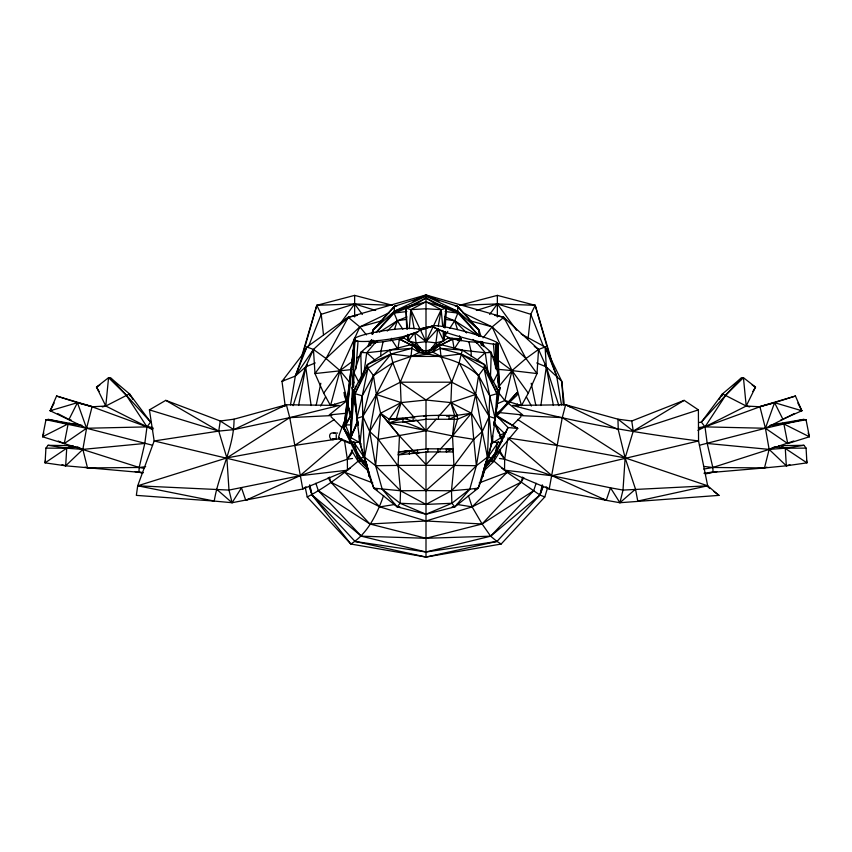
<?xml version="1.0" encoding="UTF-8"?>
<svg xmlns="http://www.w3.org/2000/svg" width="852" height="852" viewBox="0 0 852 852"><rect width="100%" height="100%" fill="white"/><g stroke="black" fill="none" stroke-linecap="round" stroke-linejoin="round"><path stroke-width="1.28" d="M359.31 435.979L359.31 442.348L361.291 444.073M367.67 468.43L363.421 463.648L363.442 461.198L357.978 454.627L343.697 428.439L354.847 338.212A33.26 4.569 -8.2 0 1 386.744 330.299A33.26 4.569 -8.2 0 1 418.46 329.255L434.115 325.752M496.237 368.756L496.705 342.44L495.619 341.737A33.835 3.184 15.1 0 0 465.49 331.673A33.835 3.184 15.1 0 0 435.223 325.634L418.46 329.255L419.546 330.299L432.976 326.295M497.589 352.632L497.781 343.58L496.705 342.44L499.006 385.051L497.781 343.58L495.534 344.24L491.242 343.835A33.835 3.184 15.1 0 1 445.404 332.216L440.601 330.448M234.044 419.184C234.172 447.726 218.655 473.329 214.235 501.072L136.341 495.374L137.694 485.8L154.169 440.953L149.419 409.876L165.767 400.355L220.253 421.005L233.757 429.632L289.744 417.629L339.202 405.445L286.378 404.764L234.044 419.184L220.253 421.005L218.74 431.101L226.866 457.907L228.996 490.081L232.074 502.723L302.79 488.995L347.467 470.197L350.428 467.823M372.782 333.952L372.878 330.278L394.465 306.305L426 296.081L457.535 306.305L479.122 330.278L480.986 336.572M483.798 470.261L482.647 476.332L487.45 457.151L489.74 395.829L484.064 368.139L484.447 364.539L462.306 350.097L439.462 344.272L434.211 348.787L426 352.941L419.354 352.483L411.857 348.308L389.694 350.097L367.553 364.539L353.537 391.217L360.013 443.296L369.353 476.332L373.772 488.143L397.17 506.844L426 514.246L454.83 506.844L478.228 488.143C491.231 457.354 494.895 424.136 498.463 391.217L499.932 387.852L498.015 382.069L497.994 378.086M351.28 419.024L350.715 437.555L349.533 442.529L338.595 437.992M351.439 413.721L351.887 399.162M352.323 384.593L352.483 379.3M353.09 359.438L353.165 356.786M353.292 352.813L353.687 339.575L354.847 338.212L352.866 385.903M490.464 377.532L491.263 352.462L479.825 342.323L468.909 341.79L447.779 338.201L431.442 348.404M493.702 424.839L495.076 418.396L496.972 393.667L498.463 391.217L484.447 364.539L460.889 353.985L440.974 356.413L411.026 356.413L391.111 353.985L367.936 368.139L362.26 395.829L362.824 416.426L369.704 431.527L375.625 465.714L382.218 489.165L397.17 506.844L400.11 503.276L400.536 490.763L398.054 465.916L399.46 435.915L380.588 413.241L376.371 394.465L373.453 375.583L367.936 368.139L367.553 364.539L391.111 353.985L411.857 348.308L412.538 344.272L389.694 350.097L392.825 362.686L400.302 382.197L401.111 402.613L396.372 418.566L389.13 419.269L380.588 413.241L369.704 431.527L364.549 457.151L369.353 476.332L368.202 470.261M353.527 387.127L354.049 372.942L360.737 352.462L372.175 342.323L374.614 341.375L372.729 343.25M360.641 354.996L360.737 352.462L362.984 351.588M380.716 356.36L380.897 351.482L383.091 341.79L404.221 338.201L420.558 348.404M402.858 329.245L397.298 320.778L394.103 313.067L394.465 306.305L396.989 305.815M499.006 385.051L497.781 343.58L496.652 344.123L497.121 357.978M493.659 424.775L495.076 418.396L489.74 395.829L478.547 375.583C462.008 360.577 440.463 356.232 419.354 352.483L412.538 344.272L417.608 349.437L426 352.941L432.72 352.089L439.462 344.272L440.143 348.308L460.889 353.985L484.064 368.139L478.547 375.583L475.629 394.465L471.412 413.241L454.648 415.691L450.889 402.613L451.698 382.197L459.175 362.686L462.306 350.097L440.143 348.308L432.72 352.089L426 354.357L411.026 356.413L392.825 362.686L373.453 375.583L362.26 395.829L356.924 418.396L358.298 424.839M352.643 391.196L350.715 437.555L359.31 442.348L349.533 442.529L351.982 441.741M445.149 331.662L443.956 339.873M445.308 327.743L446.128 308.094L426 298.03L405.872 308.094L406.745 329.042M367.883 468.174L363.421 463.648L343.942 427.544L343.697 428.439L350.715 437.555L352.408 389.439M352.526 386.808L354.847 338.212L344.155 427.619M474.756 489.751L478.228 488.143L487.45 457.151L482.296 431.527L471.412 413.241L450.889 402.613L426 400.014L401.111 402.613L389.13 419.269L388.949 423.018L452.54 435.915L473.755 439.334L482.296 431.527L489.176 416.426L478.547 375.583L460.889 353.985M398.225 454.925L398.374 451.922L427.864 448.812L452.955 448.919L453.104 451.922L427.864 451.922L398.225 454.925L409.397 451.145L417.576 453.413L419.866 452.391M434.413 327.658L444.201 331.737L443.69 340.938L435.915 342.866L426 341.673L416.085 342.866L408.31 340.938L407.82 334.367M73.176 445.713L48.032 445.308L45.923 448.131L45.081 462.86L65.679 465.81L142.838 472.636M62.058 464.713L65.679 465.81L66.722 448.205L70.695 445.788M372.633 334.08L372.878 330.278L394.465 306.305M507.717 439.227L504.661 459.228L504.533 470.197L552.021 475.725L610.511 487.823L619.926 502.723L718.971 495.374L707.682 485.8L698.555 440.953C635.901 433.04 573.769 422.155 512.798 405.445L565.621 404.764L617.956 419.184L631.747 421.005L633.26 431.101L625.134 457.907L623.004 490.081L619.926 502.723L606.241 500.326L549.21 488.995L504.533 470.197L501.572 467.823M354.027 394.029L350.715 437.555L345.422 424.903L354.847 338.212L345.827 424.19L343.697 428.439L357.489 456.715L363.421 463.648M355.934 368.969L358.042 341.269L353.687 339.575L355.572 341.514L358.042 341.269A33.26 4.569 -8.2 0 0 402.975 336.636L417.448 332.11M443.104 331.194L443.69 340.938L437.779 328.765L426 341.673L414.849 332.695L408.779 335.07L408.31 340.938L414.849 332.695L418.396 331.652L419.546 330.299L432.997 325.869L432.965 326.721L434.488 327.7L439.387 330.001M409.279 328.712L410.802 309.649L426 301.8L446.128 308.094L444.52 327.796M478.228 488.143L469.782 489.165L451.89 503.276L426 504.416L400.536 490.763L375.625 465.714L380.588 413.241L401.111 402.613L414.849 418.13M377.244 489.751L373.772 488.143L360.013 443.296L362.824 416.426L376.371 394.465L400.302 382.197L411.026 356.413L411.857 348.308M459.175 362.686L475.629 394.465L482.296 431.527L476.375 465.714L469.782 489.165L454.83 506.844L451.89 503.276L451.464 490.763L453.946 465.916L452.54 435.915L454.382 418.215M528.08 338.649L530.775 314.303L535.194 305.304L497.355 295.388L459.516 305.304L497.355 303.93L535.194 305.304L552.064 362.185M437.779 328.765L435.915 342.866L436.565 345.369M443.604 327.349L446.128 308.094L441.198 309.649L426 308.743L410.802 309.649L405.872 308.094L407.426 329.117M142.774 473.116L138.94 472.242L139.174 467.482L144.787 443.455L146.991 426.884L150.612 422.091L129.493 393.88L110.803 378.107L108.566 377.681L96.489 387.096L105.786 406.031L152.902 429.791M364.028 372.388L366.722 352.749L375.423 342.472L383.091 341.79M540.871 405.552L546.302 366.882L545.11 346.998L521.222 334.059M422.539 350.172L399.428 339.139L397.852 349.128L392.261 340.512M426 448.983L426 400.014L400.302 382.197L451.698 382.197L475.629 394.465L489.176 416.426L495.076 418.396L499.932 387.852L498.25 386.041M334.229 406.606L334.644 404.029M290.5 404.87L295.325 376.094L303.418 353.431L306.89 346.998L348.234 317.327L426 294.941L503.766 317.327L538.549 349.437L546.302 366.882L558.891 405.669M45.497 460.346L45.081 462.86L66.722 448.205L75.53 446.938M392.825 362.686L376.371 394.465L369.704 431.527L378.245 439.334L398.054 465.916L426 490.571L451.464 490.763L469.782 489.165M438.237 326.22L441.198 309.649L426 301.8L405.872 308.094M298.605 405.477L305.698 366.882L313.451 349.437L348.234 317.327L357.297 315.346M497.419 442.199L493.872 461.379L483.254 471.454M497.089 403.028L497.557 400.493M498.037 397.969L499.932 387.852M144.35 468.398L139.174 467.482L64.273 443.594L68.139 423.849L69.449 423.306L79.449 424.669M69.449 423.306L48.457 419.418L45.965 419.716L42.6 436.778L64.273 443.594L86.574 428.258L146.991 426.884L152.252 427.448M316.145 405.403L320.81 383.262M482.647 476.332L485.406 463.456M511.456 373.155L512.009 370.599L492.168 326.902L462.625 312.641M370.695 345.241L371.845 340.182M305.346 487.877L307.221 496.972L350.843 544.034L426 557.059L496.972 541.446L539.934 495.012L542.255 484.788M357.489 456.715L357.978 454.627M497.674 403.571L504.831 400.504L512.009 370.599L525.972 358.522L538.549 349.437L545.11 346.998L561.777 381.345L564.269 404.7M707.863 472.764L764.489 467.929L769.143 449.398L765.426 428.258L759.931 406.777L746.214 406.031L722.507 393.88L701.388 422.091L698.8 422.571M339.277 437.715L339.053 438.929L350.012 443.477L350.726 442.465M350.236 442.263L350.012 443.477M489.176 416.426L491.987 443.296L487.45 457.151L476.375 465.714C442.752 465.181 409.248 465.181 375.625 465.714L364.549 457.151L362.824 416.426L373.453 375.583L391.111 353.985M415.435 345.369L416.085 342.866L414.849 332.695M509.208 438.173L557.357 445.458L625.134 457.907L707.682 485.8L637.765 501.072L635.507 489.133L625.134 457.907L618.243 429.632L565.621 404.764L562.256 417.629L549.21 488.995L545.994 486.726M285.228 406.191L282.001 381.345L295.325 376.094L306.89 346.998L313.451 349.437L326.028 358.522L339.991 370.599L347.169 400.504L330.523 405.595L339.991 370.599L359.832 326.902L389.375 312.641M522.617 477.077L521.168 482.179L482.115 523.991L426 538.283L361.354 536.185L312.066 495.012L309.095 486.343M302.322 356.072L316.806 305.304L354.645 295.388L392.484 305.304L354.645 303.93L316.806 305.304L301.438 357.126M368.021 346.636L369.523 341.599M371.76 334.048L372.878 330.278L394.274 311.3L426 296.081L457.726 311.3L479.122 330.278L479.367 334.08M366.466 368.17L367.553 364.539L355.028 393.667L356.924 418.396L358.341 424.775M440.154 449.302L452.54 435.915L457.556 419.269L457.364 415.51L450.889 402.613L475.629 394.465M309.936 487.419L312.066 495.012L355.028 541.446L426 557.059L501.157 544.034L544.779 496.972L547.453 488.185M390.866 340.779L391.675 338.276M394.487 329.532L397.298 320.778L406.873 316.944M293.109 405.669L305.698 366.882L307.391 364.901M383.624 495.513C377.212 513.713 367.798 533.544 350.843 544.034L312.066 495.012L309.745 484.788M353.985 382.069L352.068 387.852L356.573 411.878M355.028 541.446L426 552L490.645 536.185L533.65 490.731L536.142 483.254M369.757 345.209L371.451 340.172M43.857 433.061L42.6 436.778L68.139 423.849L81.93 425.286M499.464 458.472L504.661 459.228L552.021 475.725L606.241 500.326L610.511 487.823L623.004 490.081L707.682 485.8M315.858 483.254L318.35 490.731L369.885 523.991L426 538.283L490.645 536.185L539.934 495.012L542.905 486.343M721.623 396.372L722.507 393.88L741.197 378.107L743.434 377.681L755.511 387.096L746.214 406.031L697.926 430.377M369.097 345.955L371.355 339.98M544.779 496.972L539.934 495.012L543.256 486.311M308.69 345.976L321.225 314.303L316.806 305.304M357.52 416.937L356.924 418.396L362.824 416.426M449.845 328.19L454.702 320.778L457.897 313.067L457.535 306.305L455.011 305.815M152.54 445.245L86.574 428.258L50.161 410.749L56.562 396.031L92.687 406.755L77.436 402.666L50.161 410.749L54.166 403.017M350.907 415.169L343.697 428.439L350.907 415.169L344.315 392.442L344.315 395.115L350.907 415.169L344.325 427.289M357.712 421.793L350.715 437.555L351.812 435.138M498.601 392.687L504.831 400.504L521.477 405.595L528.283 393.187L537.016 373.57L538.549 349.437L534.257 346.349M352.898 432.72L357.254 423.061M336.242 434.605L336.252 437.875M57.595 413.518L68.98 419.472L77.436 402.666L92.069 406.777L146.991 426.884L153.477 428.236M362.26 395.829L355.028 393.667L367.936 368.139M493.138 382.26L497.951 372.942L491.263 352.462L489.016 351.588M355.731 405.36L353.537 391.217L356.583 385.466M330.523 405.595L323.717 393.187L314.984 373.57L326.028 358.522L348.234 317.327L359.832 326.902L366.466 334.889M320.618 406.021L325.624 396.872M459.75 341.024L461.049 338.734L447.779 338.201M352.536 450.08L347.339 459.228L347.467 470.197L299.979 475.725L228.996 490.081L137.694 485.8L226.866 457.907L294.643 445.458L336.284 439.163M523.831 477.652L521.168 482.179L472.114 506.876L426 520.987L369.885 523.991L330.832 482.179L328.169 477.652M500.646 450.005L493.872 461.379L485.938 461.677M484.117 468.174L488.579 463.648L494.022 454.627L508.058 427.544L517.76 428.439L484.33 468.43M752.87 391.473L755.511 387.096L752.209 385.029M719.109 399.396L722.507 393.88M137.694 485.8L214.235 501.072L232.074 502.723L241.489 487.823L245.759 500.326L299.979 475.725L347.339 459.228L352.536 458.472M459.739 340.512L454.148 349.128L452.572 339.139L431.772 349.064M705.392 473.978L713.06 472.242L712.826 467.482L707.213 443.455L705.009 426.884L725.861 395.019L741.197 378.107M447.758 331.364L444.989 335.592L450.772 338.574M355.028 393.667L353.537 391.217L355.678 388.065M488.494 456.352L498.58 441.698M500.742 438.556L506.195 431.485M414.668 344.858L416.085 342.866L422.698 350.981M323.717 393.187L339.991 370.599L352.632 361.237M340.789 322.908L354.645 303.93L375.689 310.458M489.655 314.473L497.355 303.93L530.775 314.303L543.789 347.19M454.648 415.691L449.089 415.51L449.089 419.269L457.364 415.51C434.392 415.254 410.643 414.402 388.949 423.018L413.145 421.122L426 419.269L457.556 419.269L471.412 413.241L473.755 439.334L453.946 465.916L426 490.571L400.536 490.763L373.772 488.143M352.068 452.987L347.339 459.228L344.474 440.473M303.418 353.431L282.001 381.345L284.302 380.056M429.301 350.981L435.915 342.866L437.332 344.858M498.75 386.723L512.009 370.599L537.016 373.57L525.972 358.522L503.766 317.327L494.703 315.346M483.041 337.882L492.168 326.902L503.766 317.327L506.322 320.309M452.54 435.915L471.412 413.241M485.161 465.139L494.022 454.627L494.511 456.715L508.058 427.544L495.949 415.169L517.143 392.442L517.143 395.115L495.949 415.169L496.524 416.468L517.76 428.439L495.949 415.169M345.678 320.309L348.234 317.327L342.121 322.258M376.158 332.387L394.274 311.3L417.459 303.387M496.524 416.468L517.143 392.442M436.299 419.099L426 430.739L378.245 439.334M438.876 416.191L450.889 402.613M376.275 332.504L394.103 313.067L412.506 305.921M438.386 451.219L426 464.617L415.382 453.136M353.75 386.041L352.068 387.852L353.537 391.217M375.253 343.207L378.011 340.406M387.202 331.066L397.298 320.778L406.436 319.393M511.722 425.979L520.945 416.788M65.679 465.81L82.857 449.398L86.574 428.258L92.069 406.777L105.786 406.031L129.493 393.88L132.891 399.396M326.028 358.522L359.832 326.902L382.74 320.576M450.133 339.82L452.029 338.042M364.017 456.001C346.626 471.465 327.818 486.194 307.221 496.972M315.261 362.941L305.698 366.882L295.325 376.094L313.451 349.437L314.984 373.57L351.812 369.534M476.492 360.566L485.278 352.749L491.263 352.462L491.359 354.996M490.709 444.073L501.285 437.555L494.288 421.793M619.926 502.723L635.507 489.133M342.089 439.696L299.979 475.725L154.169 440.953L218.74 431.101L233.757 429.632L286.378 404.764L289.744 417.629L302.79 488.995L306.006 486.726M347.169 400.504L329.213 414.956L346.2 413.241M356.85 358.117L360.013 355.785M426 400.014L451.698 382.197L440.974 356.413L440.143 348.308M294.643 445.458L334.357 419.461M539.934 495.012L533.65 490.731L482.115 523.991L426 520.987L379.885 506.876L330.832 482.179L329.383 477.077M226.866 457.907L289.744 417.629L331.779 415.574M379.417 332.142L397.298 320.778M99.79 385.029L96.489 387.096L99.13 391.473M418.098 302.865L426 298.03L433.902 302.865M618.243 429.632L617.956 419.184L633.26 431.101L684.167 400.355L698.395 409.876L698.555 440.953L552.021 475.725L507.909 437.981M342.142 439.068L339.692 439.068M699.46 445.245L765.426 428.258L794.405 413.518M398.917 339.767L407.011 335.592L408.044 339.873M440.271 345.443L452.572 339.139M457.492 340.534L461.049 338.734M338.287 439.068L335.571 439.068M281.692 407.054L286.378 404.764M413.007 301.225L426 294.941L438.993 301.225M411.026 356.413L419.354 352.483L417.608 349.437L426 350.928L434.211 348.787L432.72 352.089L440.974 356.413M408.204 335.337L408.779 335.07M775.118 446.629L769.143 449.398L712.826 467.482L703.763 469.079M780.602 420.217L801.838 410.749L795.438 396.031L759.313 406.755L774.564 402.666L801.838 410.749L797.834 403.017M245.759 500.326L249.306 498.697M452.955 448.919L446.331 451.922L446.331 448.919L450.783 449.068M407.394 418.321L396.372 418.566L402.911 418.289L413.145 421.122L415.478 420.079M423.668 416.426L426 415.371M429.61 350.257L438.034 346.594M707.213 443.455L769.143 449.398L793.798 441.006M499.453 435.393L504.341 433.317L494.991 424.285M451.89 503.276L426 514.246L400.11 503.276L382.218 489.165M336.189 439.068L332.749 439.068M631.747 421.005L684.167 400.355M336.039 439.068L332.546 439.068M479.229 482.903L507.142 472.349L533.65 490.731M698.523 428.236L705.009 426.884L759.931 406.777L774.564 402.666L783.02 419.472M795.438 396.031L773.105 403.134L774.564 402.666L765.426 428.258L705.009 426.884L698.438 427.587M335.017 439.068C328.925 442.263 327.157 431.442 334.069 433.082M446.725 416.34L449.089 415.51M440.25 451.07L437.822 451.922L437.822 448.812M394.274 311.3L415.02 304.356M633.26 431.101L698.395 409.876M703.731 466.417L712.826 467.482L764.489 467.929L766.96 467.13M803.542 419.418L765.426 428.258L787.727 443.594L809.4 436.778L806.035 419.716L803.542 419.418L772.551 424.669M476.311 310.458L497.355 303.93L516.6 330.299M764.489 467.929L786.321 465.81L789.942 464.713M489.74 395.829L496.972 393.667L484.447 364.539L485.533 368.17M102.315 406.905L105.786 406.031L108.566 377.681L126.139 395.019L150.612 422.091M410.877 417.81L413.145 417.32L413.145 421.122M413.955 451.145L417.576 450.367L417.576 453.413M770.07 425.286L783.861 423.849L806.035 419.716M716.937 471.593L703.965 473.233M395.253 504.405L379.885 506.876L344.858 472.349L372.771 482.903M336.21 433.082L337.616 433.082M776.47 446.938L785.278 448.205L803.968 445.308L806.077 448.131L806.919 462.86L786.321 465.81L769.143 449.398L785.278 448.205L806.077 448.131M501.157 544.034L496.972 541.446L426 552L361.354 536.185L318.35 490.731M391.334 350.034L366.722 352.749L360.737 352.462L361.536 377.532M333.558 433.082L335.347 433.082M333.366 433.082L335.177 433.082M50.161 410.749L51.908 410.536M394.103 313.067L406.862 311.544M145.671 466.715L139.174 467.482L87.511 467.929L85.04 467.13M144.787 443.455L82.857 449.398L66.722 448.205L45.923 448.131M389.13 419.269L407.48 418.289M398.374 451.922L409.397 451.145L409.397 454.191M397.17 506.844L399.801 506.759M404.157 451.368L410.281 451.23M778.824 445.713L803.968 445.308M345.422 424.903L350.715 424.903M501.242 442.507L492.69 442.348L492.69 435.979M404.221 338.201L399.971 338.042L401.867 339.82M366.062 461.677L358.128 461.379L351.354 450.005M452.199 506.759L454.83 506.844M400.11 503.276L426 504.416L451.464 490.763L476.375 465.714L473.755 439.334M372.175 342.323L375.423 342.472M520.221 415.574L562.256 417.629L625.134 457.907M487.972 372.388L485.278 352.749L460.666 350.034M497.568 369.289L512.009 370.599L528.283 393.187M495.342 412.176L522.787 414.956L504.831 400.504M142.838 472.668L135.063 471.593M445.138 311.544L457.897 313.067L479.293 336.402L479.122 330.278L457.535 306.305M800.092 410.536L801.838 410.749M445.564 319.393L454.702 320.778L479.293 336.402L457.726 311.3L434.541 303.387M48.032 445.308L66.722 448.205M456.747 504.405L472.114 506.876L482.115 523.991L490.645 536.185L496.972 541.446M45.965 419.716L86.574 428.258L77.436 402.666L78.895 403.134L56.562 396.031M501.647 436.586L504.15 437.14M48.457 419.418L68.139 423.849M749.685 406.905L746.214 406.031L743.434 377.681L725.861 395.019L701.388 422.091L705.009 426.884M469.26 320.576L492.168 326.902L525.972 358.522M149.419 409.876L218.74 431.101L165.767 400.355M68.98 419.472L71.398 420.217M376.371 394.465L401.111 402.613M436.98 304.356L457.726 311.3M439.494 305.921L457.897 313.067M445.127 316.944L454.702 320.778L466.64 332.93M536.739 362.941L546.302 366.882L561.777 381.345L563.342 404.881M403.486 421.484L426 430.739L416.564 420.068M782.551 423.306L809.4 436.778L808.143 433.061M58.202 441.006L64.273 443.594M353.133 403.06L355.518 404.082M413.965 346.594L422.39 350.257M602.694 498.697L606.241 500.326M76.882 446.629L82.857 449.398L87.511 467.929M565.621 404.764L570.308 407.054M399.428 339.139L411.729 345.443M781.305 445.788L806.919 462.86L806.503 460.346M517.643 419.461L557.357 445.458M491.987 355.785L495.15 358.117M498.313 360.46L512.009 370.599L521.477 405.595M708.001 487.024L709.993 488.537M713.987 491.572L718.971 495.374M216.493 489.133L232.074 502.723M366.722 352.749L375.508 360.566M487.983 456.001L507.142 472.349L472.114 506.876L468.376 495.513M368.746 471.454L358.128 461.379L354.581 442.199M331.055 416.788L342.121 427.81M473.073 339.469L476.747 343.207M413.614 451.219L399.46 435.915L380.588 413.241M110.803 378.107L126.139 395.019L146.991 426.884M363.442 461.198L366.839 465.139M544.609 364.901L546.302 366.882L553.395 405.477M476.577 342.472L485.278 352.749M349.938 382.697L339.991 370.599L340.544 373.155M499.932 452.987L504.661 459.228L499.464 450.08M362.345 314.473L354.645 303.93L321.225 314.303L323.494 334.815M353.42 441.698L363.506 456.352M496.322 388.065L498.463 391.217L495.417 385.466M526.376 396.872L531.382 406.021M354.049 372.942L358.862 382.26M484.064 368.139L496.972 393.667M494.746 423.061L501.285 437.555L502.169 441.283M444.201 331.737L444.989 335.592L444.691 331.705M494.479 416.937L495.076 418.396M494.416 423.103L498.441 432.816M499.453 435.244L500.965 438.887M545.11 346.998L556.676 376.094L561.5 404.87M481.55 342.366L482.903 345.955M548.582 353.431L556.676 376.094M129.493 393.88L130.377 396.372M496.705 342.44L497.802 345.529M480.975 341.428L482.243 345.209M454.702 320.778L457.513 329.532M459.526 335.773L461.134 340.779M482.477 341.599L483.979 346.636M535.194 305.304L550.403 358.607M344.315 392.442L350.332 416.468M480.443 341.45L481.305 345.241M468.909 341.79L471.103 351.482L471.284 356.36M366.594 463.456L369.353 476.332M531.19 383.262L535.855 405.403M783.861 423.849L787.727 443.594M503.766 317.327L504.203 319.649M414.168 328.861L410.802 309.649L426 341.673L441.198 309.649L442.657 326.124M517.356 404.029L517.771 406.606M356.125 407.938L356.53 410.504M305.698 366.882L311.129 405.552M493.393 344.038L495.662 368.81M373.016 340.118L373.219 342.6M785.278 448.205L786.321 465.81M497.951 372.942L498.473 387.127M495.534 344.24L495.981 366.253M488.558 461.198L488.579 463.648M497.781 343.58L497.845 352.866M497.355 295.388L497.355 316.976M438.439 415.371L438.439 419.269M427.864 448.812L427.864 451.922M426 294.941L426 354.357M426 451.581L426 557.059M402.911 418.289L402.911 422.091M354.645 295.388L354.645 316.976M350.034 442.007A15.773 0.927 -67.5 0 1 351.077 436.927A15.773 0.927 -67.5 0 1 357.67 420.771M339.075 437.459A15.773 0.927 -67.5 0 1 345.156 419.748"/></g></svg>
